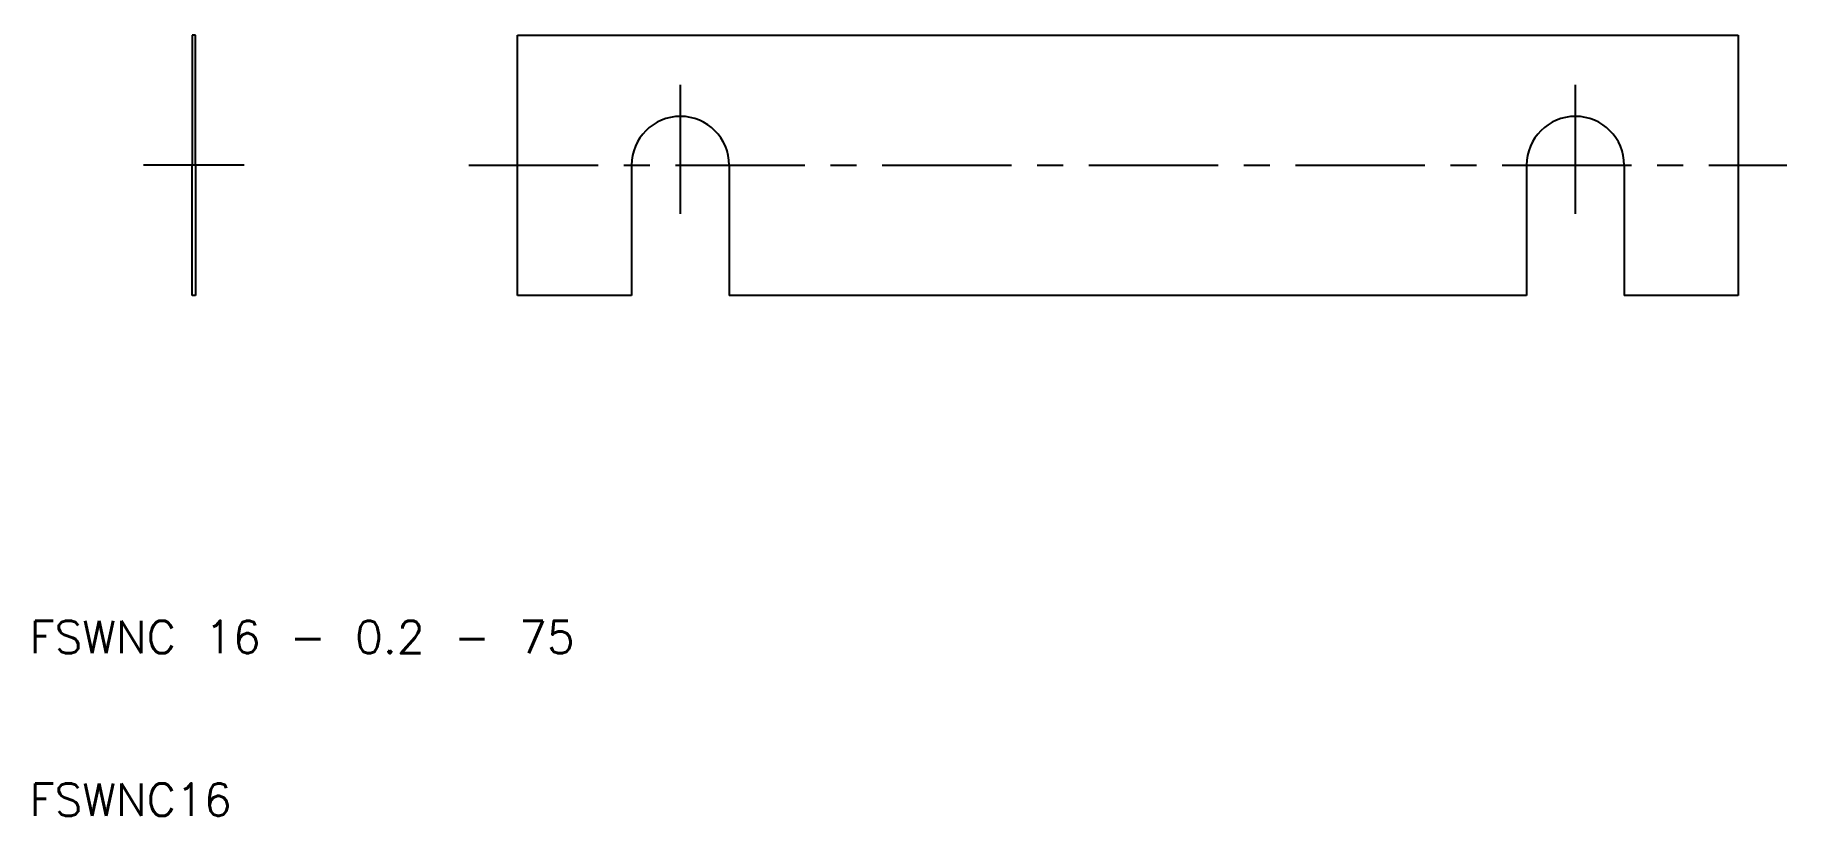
# Model space of a CAD drawing. Extents: x 10 to 118, y 10 to 58.
import ezdxf

# ---------------------------------------------------------------- set-up
doc = ezdxf.new("R2010")
doc.units = 0
doc.header["$LTSCALE"] = 0.25
doc.linetypes.add('CENTER', pattern=[50.8, 31.75, -6.35, 6.35, -6.35])
doc.layers.get('0').update_dxf_attribs({"linetype": 'CONTINUOUS'})
doc.layers.add('CENTER', color=1, linetype='CENTER')
doc.styles.get("Standard").update_dxf_attribs({"font": 'txt.shx', "bigfont": 'extfont.shx'})

msp = doc.modelspace()

# ---------------------------------------------------------------- linework, layer by layer
for p, q in [((20, 58), (20, 50)), ((20.2, 58), (20, 58)), ((20.2, 50), (20.2, 58)), ((40, 58), (115, 58)), ((40, 42), (40, 58)), ((115, 58), (115, 42)), ((20, 42), (20, 50)), ((20.2, 50), (20.2, 42)), ((47, 50), (47, 42)), ((53, 50), (53, 42)), ((102, 50), (102, 42)), ((108, 50), (108, 42)), ((20.2, 42), (20, 42)), ((47, 42), (40, 42)), ((102, 42), (53, 42)), ((115, 42), (108, 42))]:
    msp.add_line(p, q)
for centre in [(50, 50), (105, 50)]:
    msp.add_arc(centre, 3, 0, 180)
at = {"layer": 'CENTER', "color": 1, "linetype": 'CENTER'}
for p, q in [((50, 47), (50, 56)), ((105, 47), (105, 56)), ((23.2, 50), (17, 50)), ((37, 50), (118, 50))]:
    msp.add_line(p, q, dxfattribs=at)

# ---------------------------------------------------------------- texts
for s, p in [('FSWNC 16 - 0.2 - 75', (10, 20)), ('FSWNC16', (10, 10))]:
    msp.add_text(s, height=2).set_placement(p)

doc.saveas('drawing.dxf')
